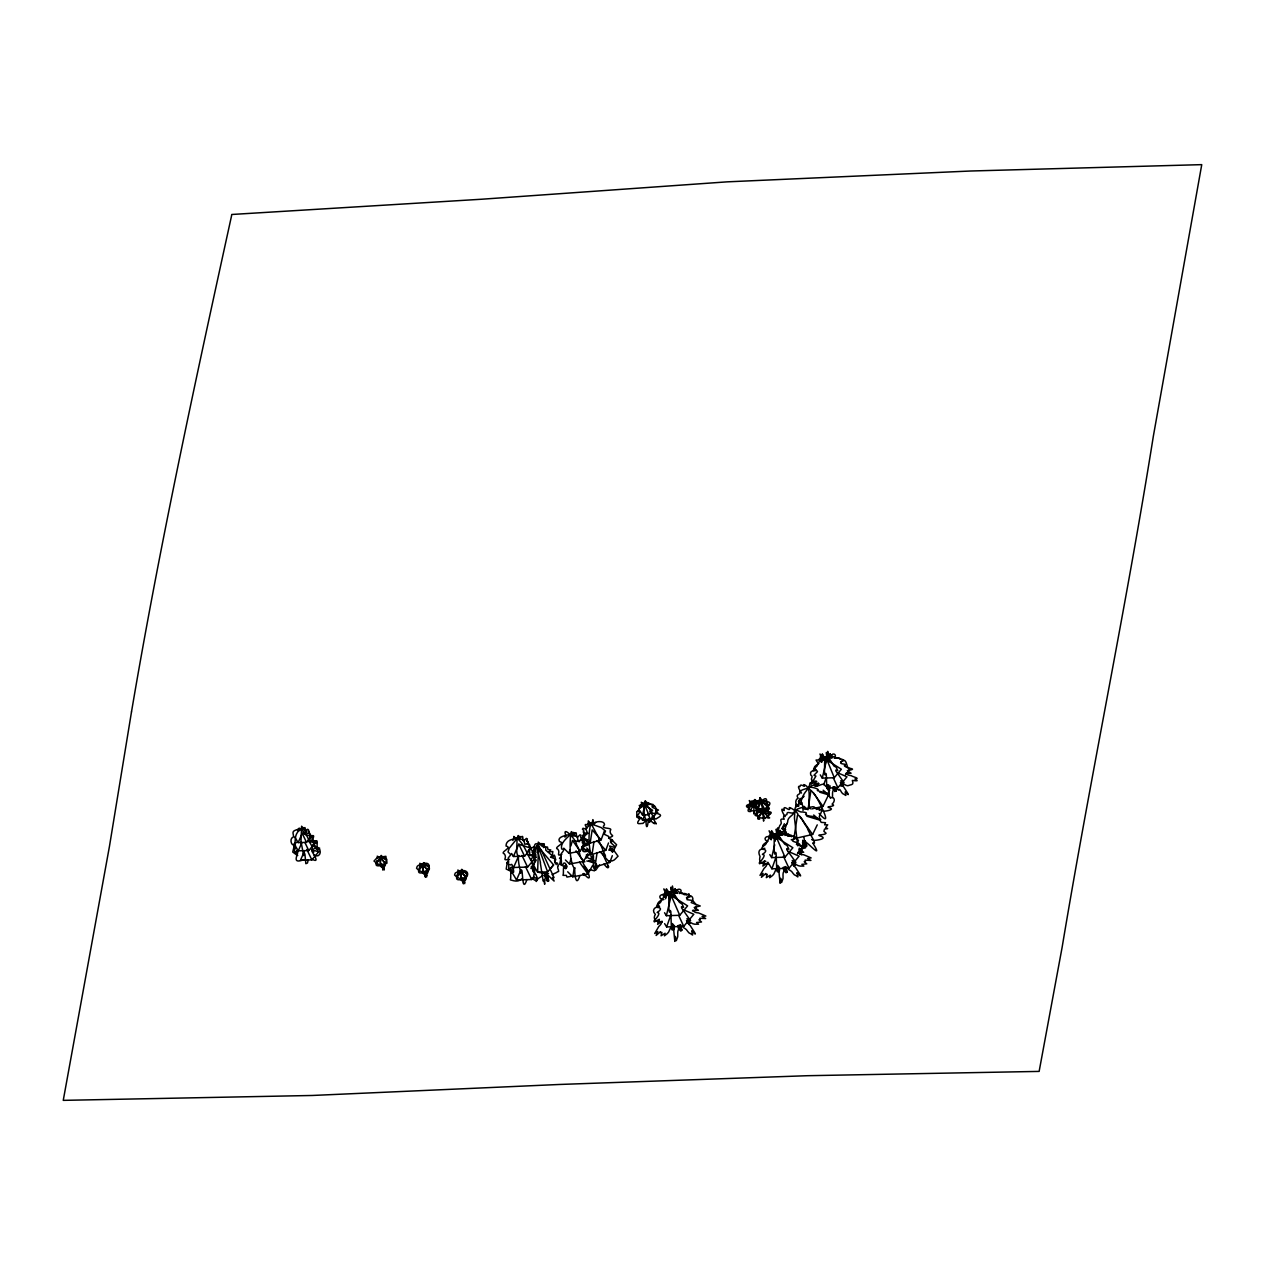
<?xml version="1.0" encoding="UTF-8"?>
<svg xmlns="http://www.w3.org/2000/svg" width="1265" height="1265" viewBox="0 0 1265 1265"><rect width="100%" height="100%" fill="white"/><g stroke="black" fill="none" stroke-linecap="round" stroke-linejoin="round"><path stroke-width="1.5" d="M829.824 755.664L830.046 754.399L830.283 755.474M750.667 804.35L749.275 800.539L755.917 805.694M670.924 893.675L671.193 895.462L669.786 895.968M776.204 835.548L776.441 837.335L777.343 837.019M826.361 758.288L834.283 777.738L822.266 778.133L820.289 774.892M804.698 840.577L806.469 845.083L803.828 847.044L802.801 843.059M799.29 848.103L798.958 850.523M777.2 836.861L777.327 839.059M540.471 849.021L542.748 852.784M756.423 800.539L758.636 801.219L751.9 801.188L748.184 806.121L750.556 810.865L756.66 810.707L758.526 808.256M677.834 925.601C679.621 932.052 677.344 927.814 677.787 935.135A5.613 1.154 88.5 0 0 677.724 936.78L676.332 940.638L675.352 936.385L674.83 941.413L673.818 931.23A9.045 1.866 88.5 0 0 673.96 928.004L673.676 924.905L673.027 929.206L672.537 923.513L671.589 927.387L671.32 926.597L670.861 911.654L670.371 910.531L669.47 912.207L668.805 908.017L668.869 896.237L669.074 894.924L669.754 899.289L670.355 891.73L677.882 893.375L675.099 891.303L675.273 888.599L673.533 891.366L673.581 893.912M776.868 835.469L776.046 837.446M762.51 808.683L760.613 800.286M305.134 830.425C305.751 824.274 303.505 830.299 301.45 828.417C293.496 834.236 296.121 839.486 294.492 845.352C293.132 847.171 294.381 855.488 296.722 850.444C301.291 850.855 288.705 865.592 304.122 859.552M540.345 863.078L543.159 881.088L543.966 880.187L544.677 884.282L544.646 880.914M673.233 892.647L673.644 889.833L674.403 891.129M778.497 834.52L778.908 831.706L779.888 833.192M828.433 757.371L828.796 754.826L828.923 755.743M519.662 837.683L519.804 836.307L520.374 837.936M763.76 819.894L763.586 821.143L762.463 809.078M803.038 810.485C802.975 804.524 802.073 805.283 801.678 802.31C801.646 806.453 798.421 800.713 798.468 804.429C797.314 810.391 793.25 799.891 798.136 798.294C794.815 793.503 801.378 795.353 799.701 791.526C802.5 789.328 804.587 789.407 808.651 787.7C809.663 785.612 816.953 784.126 816.162 784.695C815.719 788.364 821.38 783.351 824.037 784.3L825.919 786.577L828.702 784.948L827.911 787.289L830.156 785.945L829.097 789.708M647.332 804.034L647.474 803.18L647.87 803.923M754.588 799.765C754.778 801.963 754.557 798.5 755.142 799.765M540.503 862.809L538.479 853.828L538.273 842.095L541.531 845.842L545.721 847.708L545.8 850.222L553.406 856.705L550.481 857.085L555.778 859.188L554.861 862.509L557.375 863.094L558.229 865.039A1.645 1.012 8 0 0 558.387 865.877C555.794 866.572 560.822 872.439 557.501 871.791C556.315 873.024 554.386 873.23 552.125 874.732M801.884 848.198L801.33 854.776M546.67 873.372L548.741 880.772L547.239 880.819M754.383 812.81L753.75 813.869L754.13 800.982M425.056 870.952C422.415 883.065 421.83 855.267 424.834 864.58M642.098 805.204C643.395 799.512 644.423 805.22 643.948 810.881C644.28 816.289 646.968 820.953 643.537 822.819A2.672 1.55 -49.1 0 0 643.015 823.436C640.786 823.135 635.141 825.444 638.904 820.084A4.301 2.498 -49.1 0 0 639.995 818.866C640.675 817.19 636.58 819.973 639.457 816.352M667.936 895.019L666.386 888.773L671.193 895.446L669.881 894.719M754.541 799.67L754.146 800.998M773.2 836.908L771.65 830.646L775.366 836.798M823.673 758.146L822.266 753.877L824.954 758.605M799.954 803.86C801.868 799.97 801.441 798.357 804.287 793.661C805.678 791.21 809.284 788.158 809.821 783.984C810.628 779.588 810.596 788.633 812.209 780.268C809.632 778.797 814.233 776.963 810.723 774.971C809.489 770.543 813.174 771.207 816.131 769.768M832.433 797.472L832.481 797.092A5.06 1.044 88.5 0 1 832.528 795.606C832.18 789.249 834.03 792.602 832.639 787.462M564.585 836.861L565.408 836.94M830.156 797.883C834.631 796.096 835.785 801.061 832.101 804.113C837.841 806.722 824.274 806.358 829.002 807.655C835.896 809.426 826.077 811.26 823.831 811.181L822.187 810.422M646.162 819.103L646.115 820.115L647.048 819.847M766.622 802.563C767.491 794.973 762.083 800.144 759.063 804.145C757.466 807.813 756.786 807.655 757.182 812.32C759.3 813.205 750.714 814.818 757.861 816.225M674.719 891.145L675.036 889.358L675.478 891.398M779.999 833.018L780.299 831.231L780.742 833.287M382.425 864.881C379.484 873.815 379.532 849.068 382.22 857.085M462.99 878.78C460.112 887.856 460.049 862.951 462.784 870.984M645.83 803.085L645.387 800.824L645.577 804.334L646.874 802.326L645.245 806.216M649.404 822.155L648.882 819.53M680.855 930.803L680.191 925.3M786.118 872.692L785.043 867.173M534.352 850.159C535.807 852.8 533.482 851.282 534.162 853.717M814.012 781.169C813.79 783.288 811.766 779.952 811.513 782.086L811.434 783.683L815.957 781.375L814.344 785.755L818.328 783.051L817.522 785.502A8.143 4.728 -49.1 0 1 816.937 786.245M590.154 843.123L592.178 829.887L601.112 839.865L590.154 843.123L582.469 837.541L584.414 832.259M608.512 842.949L605.793 850.333L592.052 854.413L594.012 841.51M597.112 852.578L594.93 866.936L609.777 862.509L612.307 855.678M793.851 838.711L797.44 815.419M810.802 791.431L807.971 809.774L803.923 806.295M815.372 786.34L814.312 781.343M671.32 894.829L672.316 895.984M645.34 806.153L645.166 805.125L644.17 805.473M383.69 869.071L382.694 869.814C384.386 861.718 374.013 869.703 376.385 862.351L381.698 856.721L386.473 858.982L385.667 863.268L380.639 865.386L376.432 863.22L376.97 860.374M426.242 876.218L425.23 876.961C426.922 868.818 416.565 876.898 418.936 869.498L424.234 863.869L429.009 866.13L428.203 870.399L423.19 872.518L418.968 870.352L419.79 866.082C423.38 861.813 431.76 862.129 428.155 868.486M464.239 871.443L467.038 872.882L466.232 877.167L461.219 879.286L456.997 877.119L457.535 874.273M648.17 819.103C648.439 823.974 646.32 831.485 646.051 822.361A4.301 0.886 88.5 0 0 646.115 820.827C646.051 817.143 644.976 823.784 647.048 820.147M594.835 823.135C595.341 821.191 604.97 820.416 604.528 824.843C599.057 829.682 614.015 826.867 610.173 830.71C609.651 836.718 617.004 834.6 608.56 838.031M768.076 806.659C775.35 798.737 758.336 802.69 758.763 801.409M695.149 909.092L696.082 906.515M642.509 814.976L644.818 805.394L652.614 810.28L648.866 814.771L642.509 814.976L639.9 810.691M666.37 915.718L671.209 895.573L687.607 905.851L679.732 915.291L666.37 915.718L664.552 912.729M784.996 857.164L776.489 837.462L792.87 847.724L784.996 857.164L771.65 857.607L774.718 844.783M822.266 778.133L826.662 759.664M665.485 898.798L665.959 897.944C665.058 893.754 662.844 889.975 668.236 895.098L668.473 895.92M771.223 839.818C770.338 835.627 768.124 831.848 773.516 836.971L773.532 837.62M821.886 762.131L820.21 757.023L824.148 760.312M799.306 852.009L798.341 853.148L800.429 854.16A9.045 5.566 8 0 0 803.797 854.792L811.118 857.907L807.497 858.524L810.928 860.437L805.062 860.137L805.552 861.133L804.208 861.655L806.77 863.853L801.868 864.359L803.828 866.082L799.97 866.082A5.613 3.463 8 0 0 798.294 865.703L794.009 863.505L793.044 864.28L794.183 866.288M386.236 859.583L385.904 856.31L382.236 856.832M580.983 838.806L584.873 842.696L580.161 851.25L568.95 853.337L569.946 849.637M570.926 845.921L572.413 840.371L580.161 851.25M587.782 853.764L583.56 861.433L569.519 864.058L570.974 858.635M592.479 865.687L587.925 873.973L572.729 876.803C575.417 862.414 573.124 872.376 570.91 857.67C569.456 853.369 570.056 821.032 572.76 835.2L573.124 835.738M535.048 859.947L533.577 865.45L537.625 872.138L546.006 873.751L553.58 864.912L538.463 847.139L536.993 852.642M829.207 796.033L828.955 792.096A8.143 1.676 88.5 0 0 829.097 789.186L828.828 786.403L828.259 790.277L827.8 785.138L826.836 788.554L826.298 774.465L825.855 773.453L825.049 774.971L824.495 771.713L824.685 759.411L825.381 763.396L825.507 760.059L826.14 760.929M803.876 836.798L804.967 844.293M761.245 802.374C759.87 799.259 757.166 804.018 755.79 804.382M573.33 835.548L573.678 832.402L574.958 835.548M797.772 845.874L794.452 818.012L794.973 808.825L796.491 804.445L798.737 805.204M810.312 808.857C806.358 802.801 813.395 787.462 803.781 784.585C806.833 789.297 799.97 782.197 799.97 786.577C797.171 785.375 798.674 788.743 801.472 793.092M640.628 807.876C641.497 802.848 638.952 809.932 637.845 811.355C643.537 810.011 632.358 820.273 639.6 816.747M650.89 812.241L655.57 814.281L650.779 820.036L642.62 820.305L644.407 815.261M683.084 909.582L693.837 914.279L683.748 926.375L666.623 926.929L671.003 914.532M788.348 851.472L799.101 856.152L789.012 868.249L771.887 868.802L776.267 856.405M823.705 784.743L826.172 777.785M583.766 843.739L585.126 840.055M601.112 839.865L604.385 831.026M758.004 809.205L760.787 801.868L765.293 800.603L768.377 805.03L764.74 809.331L758.004 809.205L755.932 806.248M755.173 799.765C755.474 803.085 754.936 803.243 758.099 801.093L748.184 806.121M555.43 863.363L554.687 861.386M543.286 875.238L537.862 878.764L536.281 881.499L536.249 877.736L533.356 878.163L535.016 869.118L533.64 869.45L534.415 866.857L532.818 865.719L536.297 859.994L533.466 859.868L535.981 855.061L534.731 852.736L538.242 843.502L544.219 843.787L544.424 846.665L547.492 847.076L547.935 849.448L550.797 849.953L548.52 852.009L552.821 851.503L552.299 855.867L554.323 855.156L555.114 856.911A1.645 0.949 -49.1 0 0 555.272 857.812L554.529 860.927M316.93 849.1L317.23 841.968L313.167 844.356M295.235 844.767C291.124 847.123 289.226 838.142 293.085 837.24C294.887 834.726 289.416 831.026 298.018 829.524C301.276 829.824 306.652 828.132 305.988 832.655C310.51 836.197 309.15 825.333 305.671 830.915M527.426 843.929L528.232 841.747L526.967 840.814L527.363 838.869L526.335 838.395L524.042 840.861L522.73 840.26C523.489 831.896 520.563 840.118 517.828 837.572L509.194 848.293L508.024 851.977L510.87 854.666L508.23 857.955L508.498 860.722L506.806 862.841C510.791 862.667 506.933 873.53 510.333 867.964C513.843 863.742 514.476 876.455 512.689 871C509.416 869.245 511.503 877.594 510.38 879.887C513.606 880.661 517.891 882.733 522.16 878.558M750.556 810.865L753.64 803.702L751.9 801.188M308.138 830.789L311.522 836.481L306.525 842.379L298.129 842.601L302.209 833.398L306.652 831.437M310.81 836.023L315.048 843.138L308.771 850.554L298.255 850.823L301.908 842.585M304.422 851.266L300.485 860.184L311.854 859.884L318.638 851.867L314.969 845.7M513.4 856.5L518.824 844.214L531.253 848.325L524.58 856.199L513.4 856.5L511.598 853.48M531.237 849.305L535.949 857.227L527.584 867.094L513.574 867.474L518.856 855.488M533.957 876.866L531.695 879.539L516.531 879.934L520.943 869.94M640.802 805.868L641.434 803.813L643.395 805.157M581.062 840.34L581.932 838.205L580.635 837.24L581.062 835.311L580.003 834.821L577.583 837.177L576.239 836.529C577.125 828.275 573.899 836.355 571.179 833.714C567.4 837.762 559.936 843.043 561.707 849.005C566.467 848.704 561.36 852.768 560.806 854.492L561.265 856.294L559.478 858.334C563.415 858.729 559.731 865.734 562.561 865.054C564.57 859.963 566.609 865.07 566.783 867.442L565.74 868.786L565.487 866.62C562.15 864.722 564.174 873.087 562.988 875.348L566.388 875.396L566.926 877.088L572.713 875.997M466.706 874.336C464.982 870.62 458.325 870.668 455.242 873.103L454.578 875.001L457.361 877.704M794.626 810.897C796.412 808.604 805.489 806.485 803.892 807.402C803.844 812.383 810.501 805.663 813.933 806.864C817.032 808.477 815.403 811.26 819.514 807.734C819.356 810.074 818.297 811.687 821.586 808.936C822.456 814.043 816.526 816.32 820.827 819.546L820.068 820.226M784.363 823.768L782.039 828.559L784.996 831.105M801.219 803.971L798.531 801.662L800.113 798.357M811.719 808.92L822.977 806.374L828.543 794.847L823.151 790.214M797.598 837.873L812.62 834.473L817.253 824.859M308.217 859.915L307.474 862.999L305.845 863.695L304.912 854.223L304.185 852.531L303.663 855.63L300.991 841.399L301.623 826.187L302.43 829.555M526.841 879.586C521.291 897.201 523.251 859.52 520.69 873.214C519.931 867.442 518.065 863.679 518.46 856.452C515.503 853.859 517.211 845.399 516.974 840.577C517.606 838.869 517.796 833.619 518.603 836.181M761.071 802.026L761.34 801.156L760.423 801.599M672.332 897.185L671.968 895.019M805.062 840.64L806.88 846.127L803.512 846.222L802.5 842.284M565.74 864.707L563.921 868.027L566.926 866.066M769.073 814.676C777.121 810.264 760.36 811.798 758.494 812.399M639.805 817.886L640.802 817.87M579.829 875.696C574.848 891.382 574.247 864.627 575.006 868.09M758.715 817.649L762.416 811.845L767.143 809.663L769.484 814.423L765.262 818.423L758.715 817.649L756.375 812.873L760.581 808.873L767.143 809.663M586.296 854.95L587.15 855.314C590.455 854.175 593.902 852.547 587.893 851.06C577.552 854.507 584.557 843.217 590.012 841.431M641.165 805.346C641.814 802.469 641.592 808.604 643.458 804.698C645.387 802.216 648.898 805.963 647.269 802.753C651.934 805.41 646.289 799.812 647.68 805.014C649.372 804.018 651.238 804.097 652.013 805.062M679.669 893.596C684.713 888.362 674.941 887.287 675.953 893.311M834.236 758.209C837.651 754.905 832.781 751.457 830.583 756.644C834.347 759.632 830.583 756.929 830.504 755.094C834.109 758.194 840.893 757.925 843.755 760.297C834.188 765.262 850.017 763.095 844.324 765.673C846.68 769.136 859.488 768.361 847.329 770.654L851.092 773.215L846.143 773.563L848.167 775.034A8.143 5.013 8 0 0 851.187 775.603C851.819 776.584 859.283 778.086 856.595 778.829C850.681 778.386 863.615 781.912 852.341 780.41C854.096 785.359 851.709 784.158 847.756 785.771A5.06 3.115 8 0 0 846.253 785.423L844.198 784.3C839.201 781.138 845.21 787.526 840.577 785.881M784.948 835.469C789.898 830.346 780.394 829.002 781.217 835.185M532.091 852.404C535.016 848.926 536.929 843.897 539.776 844.356M766.479 808.715L769.357 808.177L767.539 811.498M801.63 847.993L800.065 851.187M311.791 840.039C315.112 836.244 313.846 833.034 309.387 838.189M849.005 769.847L847.597 772.425A2.688 1.565 -49.1 0 0 845.763 773.706L845.526 774.718M671.43 893.833L671.177 895.462L669.596 892.094L675.194 897.518L673.186 893.723L674.419 894.339L679.384 902.277L682.12 904.08L683.622 907.385L681.503 906.72L681.614 907.97L690.611 920.778L686.974 918.58L689.931 923.45L686.484 920.54L688.065 923.197A9.045 2.625 53.4 0 0 690.263 925.616C694.485 932.4 698.501 937.713 691.623 930.834C693.647 938.092 692.682 934.06 689.03 932.938A5.613 1.629 53.4 0 0 687.939 931.673C685.219 927.103 682.863 928.905 682.768 925.664M826.82 758.431L826.567 759.901L841.367 769.247L834.283 777.738M776.71 835.706L776.441 837.335L774.86 833.967L780.473 839.391L778.465 835.596L780.331 830.409L780.41 833.493L783.272 834.726L781.375 835.295L775.983 833.682L774.354 834.742L776.204 837.193M295.409 845.21L295.298 846.174M376.432 863.22L381.54 857.607L386.711 859.726L386.932 863.157L385.145 864.137M418.968 870.352L423.032 864.865L429.009 866.13M456.997 877.119L462.832 870.731M561.186 857.338L559.683 864.248L563.668 866.272L564.775 868.264M784.838 834.378L785.518 832.892L784.616 832.86M757.182 803.876L756.438 803.923M828.259 788.032L837.889 787.716L846.981 776.821L838.11 772.962M756.122 803.338L758.557 800.476L763.601 800.571M549.785 869.34L553.58 864.912M599.499 864.912L595.736 870.178L594.961 868.185M828.986 790.688L828.069 793.645L829.318 793.756M612.624 852.183L616.593 844.72L611.185 839.327L610.41 841.193L611.295 842.98M793.946 838.489L795.906 837.209L798.468 840.561L796.428 844.451L805.505 847.85L799.512 849.305L803.686 852.262L798.879 852.136M581.03 839.675L584.414 838.932M829.84 790.119L829.318 789.676M316.772 842.443L313.356 844.609L313.483 845.969L319.697 848.183L314.21 848.293L319.634 849.353M798.531 801.662L804.113 796.286M787.273 823.531L782.039 828.559L785.676 829.666M582.627 845.573L583.734 844.293L582.264 842.727L582.865 841.383L581.647 840.34L577.978 840.577L577.204 836.244C573.757 836.75 572.571 833.682 568.301 834.837C565.313 835.596 556.806 836.956 559.478 841.525C566.625 843.233 552.568 847.55 557.802 849.163C560.869 852.705 555.398 856.785 561.866 854.381M753.165 806.991C756.802 802.864 755.964 803.923 750.319 803.892C748.516 804.524 743.093 805.71 749.339 808.43M642.082 806.928C637.133 807.276 640.185 810.865 636.69 811.719C637.481 814.265 635.188 817.317 639.315 817.759M674.435 928.099C670.703 934.092 672.221 923.75 669.675 929.775L668.537 932.194A5.613 3.257 -49.1 0 0 667.43 933.507L664.457 935.831L665.105 933.238L661.057 935.784L661.927 932.416L660.646 932.779L660.504 931.657L656.14 935.452L657.816 931.514L654.717 933.491L658.812 926.454A9.045 5.25 -49.1 0 0 661.105 923.909L662.006 921.189L657.626 924.304L659.381 919.323L654.353 921.9L653.942 921.062C656.393 918.485 661.563 912.223 657.152 912.555C662.971 908.713 660.14 907.369 656.677 907.369C656.155 903.21 660.868 904.728 661.627 899.636C664.647 899.051 662.844 891.446 665.959 895.035C662.654 902.309 669.391 891.177 670.735 892.268M779.699 869.972C775.967 875.965 777.485 865.624 774.939 871.648L773.801 874.068A5.613 3.257 -49.1 0 0 772.709 875.38L769.721 877.72L770.369 875.111L766.321 877.657L767.207 874.289L765.91 874.668L765.784 873.546L761.404 877.325L763.08 873.388L759.996 875.364L764.092 868.343A9.045 5.25 -49.1 0 0 766.369 865.782L767.27 863.062L762.842 866.082L764.645 861.196L759.617 863.774L759.221 862.951C761.657 860.374 766.827 854.096 762.431 854.444C768.235 850.586 765.404 849.242 761.941 849.242C761.293 845.178 766.147 846.601 766.906 841.51C768.582 840.134 771.508 831.817 770.1 838.6C771.35 842.221 774.196 831.263 776.9 834.426M778.244 831.817C778.513 830.109 778.924 826.077 780.521 824.574C783.003 822.803 777.706 817.838 784.205 819.261C782.561 816.052 783.936 815.972 786.925 814.581C786.451 809.584 792.57 815.656 794.784 811.498C795.906 807.971 799.986 812.952 802.516 811.988C807.576 812.573 806.643 812.968 805.552 814.613C809.41 817.222 813.316 815.261 816.305 818.044L819.514 819.514L821.159 822.361L825.539 822.693L824.59 824.827L827.705 824.812L825.618 827.642L827.626 828.591L824.527 829.128L823.894 831.311L826.092 833.224C824.638 835.517 814.344 834.268 821.048 836.26C827.879 838.885 816.083 840.387 813.68 840.466L811.624 839.517M688.935 894.039L688.318 895.256L690.737 896.442L687.101 898.118L687.022 899.668L692.587 900.474L691.164 902.562L700.241 905.977L694.232 907.416L698.407 910.262L692.92 910.642L695.149 912.286A9.045 5.566 8 0 0 698.517 912.903L705.854 916.034L702.091 916.413L705.649 918.548L699.798 918.264L700.272 919.26L698.944 919.781L701.506 921.979L696.604 922.485L698.549 924.193L694.691 924.209A5.613 3.463 8 0 0 693.03 923.83L688.729 921.632L687.765 922.406L688.919 924.415M662.148 922.09L660.124 922.391L660.63 921.663A2.989 1.85 8 0 0 658.085 921.821C653.278 920.572 653.926 916.334 655.349 914.421C651.38 910.515 654.4 906.626 659.555 906.436M582.011 846.997L587.118 843.518M531.948 862.066C530.003 859.156 531.521 857.749 534.984 856.595C530.209 855.282 532.802 854.049 534.478 851.772C533.087 844.799 536.123 839.201 540.282 848.942M582.469 837.541L588.019 833.161M556.252 864.627L555.904 863.758M797.503 853.812L797.756 852.673A2.989 1.739 -49.1 0 1 798.436 851.993M384.323 868.612L383.754 865.624M424.518 872.455L425.53 876.74M425.673 871.522L426.21 876.455L425.404 875.76M463.781 878.574L463.686 879.95M463.844 878.827L464.271 882.97L463.259 883.713C464.935 875.728 454.594 883.618 456.95 876.25C459.543 866.493 472.541 870.747 465.71 878.036A3.178 1.961 8 0 1 464.856 878.353M464.887 882.511L464.318 879.523M834.694 791.526L835.833 790.672L835.659 787.731M680.191 930.597L681.456 929.664L680.064 925.395M785.454 872.471L786.719 871.538L785.344 867.268M646.905 803.623L646.636 802.437L647.032 804.935M586.074 858.208L588.921 854.492L586.359 856.105M763.222 812.241L759.253 809.932M674.814 926.502L673.96 926.533M759.664 819.151C753.086 820.321 764.93 809.236 766.416 808.715M834.868 757.656C835.991 759.19 840.071 756.865 840.245 759.364M680.396 892.979C681.55 894.576 686.563 892.173 686.357 894.877M785.66 834.853L787.02 834.299L786.972 835.501M530.889 868.486C533.134 866.414 533.451 862.351 530.462 859.568C526.114 851.883 524.406 844.419 516.436 837.62C515.946 840.276 512.926 833.809 513.97 837.762M527.995 850.839C532.802 846.712 535.237 845.526 534.684 849.463M543.444 847.566L543.634 847.597M382.41 864.485L380.639 865.386L380.496 857.717L377.255 856.184L377.682 858.413M424.945 871.632L423.19 872.518L423.032 864.865L419.79 863.315L420.407 866.019M462.974 878.384L461.219 879.286L461.061 871.617L457.819 870.083L458.61 873.15M297.133 842.237L294.018 843.708L298.255 850.823M513.78 868.075L510.412 869.672L516.531 879.934M544.488 876.092L545.942 875.001L544.598 874.906M840.877 761.894C847.25 756.154 846.079 768.061 849.036 768.424M792.855 839.327L791.21 839.754M654.638 813.253L657.753 812.446L655.76 811.023L658.48 810.059L652.329 807.339L654.1 805.805L652.961 804.414L649.04 804.05M314.305 842.711L316.867 840.672L313.072 841.794M825.413 759.221C827.452 758.715 827.832 763.617 827.389 759.601M787.273 835.58C789.012 837.13 791.858 833.018 791.621 836.75M819.024 783.604L816.637 784.142L817.19 783.541A2.688 1.66 8 0 0 814.802 783.62L814.17 783.762M750.556 811.592C744.231 812.098 751.378 805.188 755.237 802.595M825.397 760.154L826.614 759.696L825.381 756.691L830.204 761.751L828.385 758.32L829.492 758.889L833.967 766.037L836.149 767.207L837.778 770.622L835.88 770.037L835.975 771.16L844.071 782.671L840.798 780.711L843.455 785.091L840.355 782.466L841.778 784.853A8.143 2.356 53.4 0 0 843.755 787.036C847.534 793.013 850.981 797.851 845.226 791.906C846.206 797.725 846.522 795.116 842.648 793.614A5.06 1.471 53.4 0 0 841.668 792.491C837.509 784.917 840.909 794.373 836.118 787.399M583.924 846.206C592.431 844.261 586.264 843.945 586.786 839.628L584.256 838.663L584.541 836.371L583.26 835.469L583.813 833.999L587.245 832.528L585.616 828.385C589.111 827.025 590.043 822.044 595.847 822.471M319.492 849.495C321.468 851.977 319.586 858.113 314.163 855.187M510.68 864.975L509.637 864.327M588.968 854.855C580.572 858.129 600.764 860.832 592.558 861.133C580.698 861.101 599.942 860.817 596.068 866.399L596.195 867.142M652.044 806.469C657.278 803.575 655.586 812.162 656.203 813.348A4.301 2.656 8 0 0 657.8 813.632C664.109 815.419 657.784 817.459 655.982 819.008A2.672 1.645 8 0 0 655.191 818.835C652.06 816.399 654.116 819.325 652.202 819.072M686.421 897.834C689.773 893.675 694.011 896.458 692.667 900.743C694.343 902.135 694.912 903.242 696.13 904.934M534.7 854.349C526.446 856.879 531.537 853.48 528.833 850.08L530.478 848.024L529.039 846.174L529.64 844.783L528.406 843.787L524.722 844.198L523.931 839.834C519.472 838.489 505.763 837.493 506.047 846.048C513.242 847.487 499.074 852.452 504.34 853.859C507.866 858.729 500.671 860.611 509.542 859.378M756.375 812.873L762.416 811.845L769.484 814.423M818.977 763.428C817.554 764.424 813.806 766.242 814.312 768.219L815.482 769.025M767.997 841.257C766.811 842 761.72 844.814 762.811 846.585M663.856 899.605C661.595 898.956 656.851 903.068 657.547 904.712L658.844 905.598M664.694 893.896C663.951 895.177 661.484 892.252 664.457 896.964M798.847 805.995L795.748 806.011L796.223 806.77M770.685 837.367C766.464 834.663 762.542 838.995 767.049 841.209M586.28 829.271L583.07 828.259L582.453 829.16L583.798 830.662L583.228 832.07L585.047 833.572M836.276 790.973L834.821 791.02L834.315 786.751M383.153 869.482L381.919 864.659L383.421 864.643M425.704 876.613L424.455 871.791L425.957 871.791M462.389 878.59L463.986 878.543M787.225 871.87L785.612 871.917L784.553 867.537L786.15 872.486M681.946 929.996L679.906 928.921M768.345 863.679L765.404 864.264L766.021 863.615A2.989 1.85 8 0 0 763.348 863.695C758.541 862.461 759.601 858.635 760.059 856.547C758.083 852.484 758.02 848.799 764.835 848.309M765.847 861.323L764.345 860.943M308.802 833.066L310.969 835.991L309.704 837.794C310.194 843.787 311.285 839.612 316.914 842.284M590.043 869.688L594.439 870.81L595.246 869.498C590.723 868.928 595.973 847.281 591.577 858.872C589.411 848.562 587.403 836.197 591.024 822.74C593.491 824.59 592.131 813.616 593.775 824.511M609.366 861.07C614.584 861.639 615.644 858.002 618.063 856.247L612.719 848.831L611.517 849.084L612.165 851.835L609.477 848.926L610.536 847.93L609.572 846L613.509 847.171L614.806 846.396L611.469 843.265L611.454 840.814L612.624 840.276L609.651 838.806L608.449 836.292L604.18 834.22L605.508 831.026L601.302 827.61L589.79 823.404C588.731 826.931 582.106 821.27 587.071 828.101M531.79 863.125C531.047 860.548 538.305 874.985 531.3 866.541C534.415 873.957 531.379 867.505 535.601 874.305M608.686 850.033L614.205 850.554L611.232 848.388M548.504 873.546C543.634 873.34 550.939 879.966 547.397 881.231L545.942 875.001L547.176 880.424M377.46 863.884L373.997 861.054L377.017 857.828L379.785 857.275L386.473 858.982M816.763 781.485L815.688 781.138M641.956 805.283L639.22 805.41L640.327 807.181M533.008 871.253L533.672 872.17M782.308 833.002L779.73 832.544M574.199 840.703L579.544 841.699M582.533 849.416L589.474 850.712L586.754 847.993M586.802 860.975L592.431 862.018M463.717 879.57L464.128 879.728A3.178 0.917 53.4 0 0 464.935 880.171C470.501 878.574 452.506 866.652 467.038 872.882M425.831 872.913L426.099 872.961A3.178 0.917 53.4 0 0 426.922 873.403C432.14 872.059 414.145 856.753 428.203 870.399M801.409 846.807C799.812 845.494 800.476 843.66 797.756 843.186C796.665 841.826 787.447 841.272 796.001 838.315L795.527 837.794C793.376 834.726 792.475 836.956 787.858 835.77L787.051 834.631C784.253 835.975 781.122 828.607 780.916 833.872M586.201 839.47L587.703 839.818M831.01 758.067L825.27 756.929L820.985 761.989L821.997 759.253L821.159 758.288L817.996 763.649C817.427 768.187 812.794 766.97 813.522 770.622L816.731 770.543L817.475 771.65L813.964 775.287L815.909 776.077L812.193 782.403M582.501 841.004L583.276 842M757.023 809.869L759.443 810.153M819.815 792.222L828.543 794.847M806.833 816.225L819.578 820.068L813.664 814.992M527.299 854.365L535.949 857.227M304.074 834.015L311.522 836.481M308.375 840.94L315.048 843.138M311.411 849.479L318.638 851.867M419.332 870.952L416.549 868.249L417.229 866.335C420.518 862.161 434.195 866.035 427.697 871.285A3.178 1.961 8 0 1 426.827 871.601M767.744 818.028L769.642 817.886L763.254 812.225M818.123 763.38L816.036 760.044L821.396 759.917M661.769 899.336C657.278 897.122 661.2 892.774 665.422 895.494M768.377 805.03L758.557 800.476M807.197 827.373C807.307 831.058 818.676 845.763 812.747 842.964C827.357 866.62 795.906 827.595 805.9 846.997L803.781 845.147L802.658 840.276M775.998 834.141L775.113 841.225L774.227 837.414L774.133 850.475L774.749 854.081L775.651 852.404L776.093 853.401L776.742 869.181L777.817 865.386L778.307 871.095L778.955 866.794L779.683 868.612M764.266 808.667C776.441 811.165 760.85 803.085 760.85 799.654M511.329 872.897L510.222 870.937L506.206 869.071L507.249 862.651L508.894 861.971M296.579 854.903L292.737 852.041L294.065 846.57L295.425 848.957M807.418 827.484C803.955 824.764 803.022 818.186 798.136 815.087C798.104 811.276 786.656 805.267 789.771 808.477C789.913 812.525 782.608 803.212 784.11 810.565C779.54 806.074 782.909 813.806 785.138 816.589M784.332 831.627L783.905 830.552C786.024 827.832 785.786 824.906 787.589 822.345C787.573 816.447 792.776 816.494 794.784 811.308M754.81 804.635L760.787 801.868L764.74 809.331M654.432 822.566L656.298 823.863L653.879 819.688A4.301 1.249 53.4 0 1 652.835 818.534L652.076 817.269L653.72 818.661L652.313 816.336L654.037 817.38L649.767 811.292L650.716 811.007L649.862 809.205L646.083 804.572L646.731 806.264L644.47 803.749L643.869 804.334L644.802 805.331L644.676 801.409L645.087 803.101M566.182 836.212C560.632 823.531 577.441 840.403 576.524 844.973C581.188 850.855 577.283 856.373 584.857 861.813C576.887 858.461 596.416 879.918 583.766 866.319C588.525 870.035 593.285 885.358 583.845 873.482L584.398 875.475L582.722 873.783M654.701 822.724C655.966 825.95 649.941 820.495 649.925 819.008M821.87 758.241C821.886 759.047 817.949 757.782 819.704 759.917M772.551 836.908C771.697 834.441 767.254 836.039 768.804 837.351M665.01 892.9L667.288 895.035M583.782 848.435L592.052 854.413M603.895 864.074L606.647 867.173L607.943 867.837L607.485 866.145L608.702 866.984L603.405 855.425L603.01 853.021L605.555 856.31L598.709 840.087L598.867 838.142L592.463 826.187L588.272 820.906L588.62 822.519M513.1 839.154L512.942 840.466M531.569 878.305L535.443 880.551C537.989 880.424 537.878 878.764 535.996 874.858M311.759 858.967C323.619 865.877 306.146 845.036 313.783 852.104C312.265 848.483 312.297 844.988 308.344 840.893C310.036 836.971 295.694 822.487 299.457 830.567M787.937 833.635L790.894 836.181M786.846 872.439L784.727 867.284M680.57 929.68L681.582 930.566M462.626 878.669L463.796 882.844M463.433 882.511L464.239 883.207L463.18 879.523M464.729 883.65L463.069 878.748M425.008 872.218L426.7 876.882M425.657 873.198L425.815 872.059L426.858 875.744L426.289 872.771M382.473 865.086L384.339 869.909L382.615 865.624M382.552 865.386L383.548 865.829A3.178 0.917 53.4 0 0 384.37 866.272C389.462 864.643 371.42 849.527 385.667 863.268M382.852 868.612L383.659 869.308L382.504 864.849M756.249 800.872C757.735 802.532 754.209 798.484 755.679 802.611M830.599 756.786L830.077 753.655L828.749 758.51M675.652 891.999C675.605 886.797 679.068 894.007 681.788 892.758L684.286 894.719L689.061 894.244M563.763 848.167L568.95 853.337M565.439 859.994L569.519 864.058M567.7 871.791L572.729 876.803M461.061 871.617L466.232 877.167M757.103 810.375L758.051 811.545M381.366 863.853L382.979 869.608M597.064 840.608L605.793 850.333M600.084 851.693L609.777 862.509M819.103 813.427C831.627 827.69 822.788 809.426 820.1 803.987C817.759 799.575 815.814 795.305 811.687 791.068C801.741 783.462 822.867 789.376 817.332 790.483C821.27 792.364 823.958 791.558 827.658 793.693L830.567 797.772M821.602 758.02L819.941 754.019L823.309 756.976M770.923 835.248L769.073 830.82L772.82 834.094M642.161 804.334L641.276 802.231L643.063 803.797M665.643 893.375L663.793 888.931L667.556 892.22M298.698 830.552L297.56 829.287L297.797 830.583M576.018 850.823L583.56 861.433M579.528 862.177L587.925 873.973M813.253 792.649L822.977 806.374M799.86 816.478L812.62 834.473M758.62 809.347L755.948 805.694M775.951 838.489L776.473 839.343M582.074 846.585L582.706 847.55M760.581 808.873L765.262 818.423M769.816 854.602L771.65 857.607M767.871 862.224L771.887 868.802M640.96 817.569L642.62 820.305M664.615 923.64L666.623 926.929M827.452 756.865L826.409 752.485L826.646 756.865M777.406 833.967L776.267 829.113L776.52 833.967M672.142 892.094L670.924 887.224L671.367 892.774M526.746 840.751L531.253 848.325M511.677 864.295L513.574 867.474M294.745 836.924L298.129 842.601M295.884 852.468L297.718 855.551M778.861 835.801L784.648 844.15L787.083 845.463L788.886 849.258L786.767 848.609L786.893 849.859L795.638 861.971L795.827 862.746L792.254 860.469L795.195 865.323L791.748 862.414L793.345 865.07A9.045 2.625 53.4 0 0 795.527 867.505C800.018 874.668 803.639 879.428 796.887 872.708C798.99 880.06 797.851 875.839 794.293 874.811A5.613 1.629 53.4 0 0 793.202 873.546C790.751 869.134 787.953 870.937 788.048 867.553M588.984 825.08L587.814 823.183L588.399 825.365M825.634 760.85L826.187 757.023M518.824 844.214L524.58 856.199M521.971 855.409L527.584 867.094M525.434 866.541L531.695 879.539M302.209 833.398L306.525 842.379M304.912 842.506L308.771 850.554M306.826 849.432L311.854 859.884M833.176 777.564L837.889 787.716M783.399 856.184L789.012 868.249M647.727 813.474L650.779 820.036M678.941 916.018L683.748 926.375M545.515 873.403L547.903 881.405L546.116 873.198M644.818 805.394L648.866 814.771M671.209 895.573L679.732 915.291M753.64 803.702L756.66 810.707M834.584 786.83L836.054 790.989M648.66 818.661L649.672 821.981L648.518 818.661L649.166 821.981L649.293 819.214M762.495 807.956L762.542 809.79L762.479 808.794M785.897 866.493L786.972 871.885M760.265 798.168L760.913 801.393L760.281 797.867M680.633 924.62L681.709 929.996M679.779 925.3L680.728 928.32M834.694 786.751L835.801 791.368L834.03 786.846M785.454 867.173L786.703 872.297M834.868 791.384L833.176 786.798M785.644 872.328L783.778 867.221M680.38 930.455L678.514 925.348M648.439 818.945L649.404 822.06M762.479 809.078L763.127 811.624M760.281 798.341L760.787 799.448M669.232 893.375L670.134 892.031L671.636 892.552M680.886 930.613L679.305 925.601L679.621 927.783M462.136 877.957L463.559 883.508M804.809 847.36L803.133 840.925L802.2 846.997M826.994 757.276L824.701 757.561L826.598 759.901M681.218 929.633L681.424 930.423M799.48 851.819L799.891 854.349M760.186 797.582L760.423 798.452M760.233 797.804L760.613 800.049M648.898 818.803L649.799 821.776L648.281 819.562M827.136 755.679L827.721 751.363L828.543 755.648M777.058 832.639L777.706 827.863L778.623 832.623M671.778 890.766L672.442 885.99L673.36 890.734M679.447 925.411L679.89 927.387M542.732 853.132L554.023 877.625L552.536 877.357L554.117 881.073L546.954 874.257L548.457 881.215L545.689 874.7L544.82 880.582M783.098 867.474C784.901 873.925 782.608 869.688 783.051 877.009A5.613 1.154 88.5 0 0 783.003 878.669L781.596 882.527L780.616 878.274L780.11 883.286L779.082 873.119A9.045 1.866 88.5 0 0 779.24 869.877L779.208 868.47M303.442 829.287L302.936 827.452L302.857 829.144M692.493 910.8A2.989 1.739 -49.1 0 1 693.173 910.12M538.463 847.139L537.625 872.138L547.619 871.87L538.463 847.139M543.065 844.909L542.211 845.273L543.065 844.909M131.497 711.879L109.486 846.206L63.25 1100.36L312.234 1095.474L559.494 1084.469L807.386 1075.709L1039.134 1071.408L1062.141 947.232C1090.588 776.473 1126.15 606.994 1153.38 436.014L1201.75 164.64L970.587 171.012L727.28 181.844L481.823 199.222L231.764 214.481L231.384 216.568C195.332 381.097 159.58 545.768 131.497 711.879"/></g></svg>
